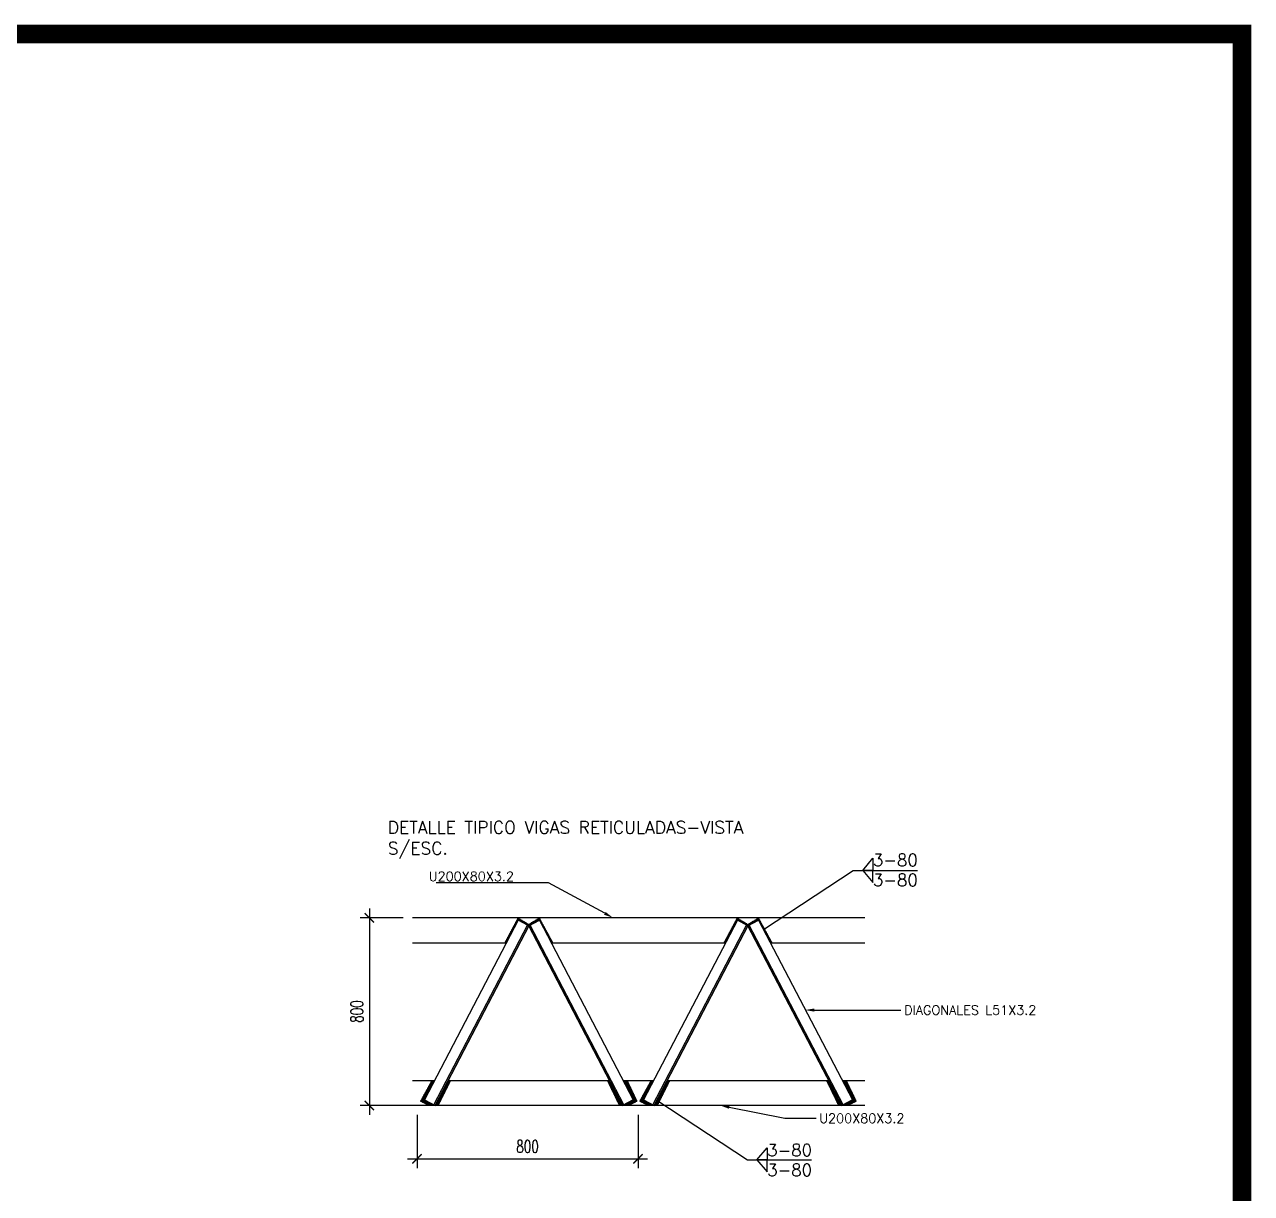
# Model space of a CAD drawing. Header units: metres. Extents: x 177 to 477, y -228 to -48.
# Drawn here: x 202.86 to 222.48, y -123 to -104.31 of the extents above; entities that cross this region are included whole.
import ezdxf
from ezdxf import colors
from ezdxf.entities.mleader import LeaderData, LeaderLine
from ezdxf.math import Vec2, Vec3

# ---------------------------------------------------------------- set-up
doc = ezdxf.new("R2010")
doc.units = ezdxf.units.M
doc.linetypes.add('DASHED2', pattern=[0.375, 0.25, -0.125])
doc.layers.add('AUX', color=11, linetype='DASHED2', lineweight=0, plot=False)
for name, color, linetype in [('CT-100-cota-01', 160, 'Continuous'), ('DIM', 4, 'Continuous'), ('DN-100-denominacion detalle 02', 12, 'Continuous'), ('EST-VISTA 2', 3, 'Continuous'), ('EST-VISTA 3', 1, 'Continuous'), ('TEXTO2', 160, 'Continuous'), ('TX-100-texto 02', 160, 'Continuous')]:
    doc.layers.add(name, color=color, linetype=linetype)
doc.layers.add('EST-HATCH', color=251, linetype='Continuous', lineweight=0)
doc.styles.add('COTAS', font='romans.shx', dxfattribs={"width": 0.7})
doc.styles.add('ROMANS', font='romans')
doc.dimstyles.new('COTA100', dxfattribs={"dimscale": 100, "dimtxt": 0.002, "dimasz": 0.0015, "dimexe": 0.0015, "dimexo": 0.0015, "dimgap": 0.001, "dimtad": 1, "dimrnd": 5e-08, "dimzin": 1, "dimdsep": 46, "dimtxsty": 'COTAS', "dimblk": 'ARCHTICK', "dimcen": 0.009, "dimdle": 0.0015, "dimclrd": 256, "dimclre": 2, "dimclrt": 256, "dimazin": 0, "dimtfac": 1, "dimtmove": 2, "dimatfit": 2, "dimldrblk": 'ARCHTICK', "dimfxl": 1, "dimtolj": 1, "dimtzin": 0, "dimlwd": -1, "dimlwe": -1, "dimarcsym": 0})
doc.dimstyles.new('DIM-10', dxfattribs={"dimtxt": 0.02, "dimasz": 0.02, "dimexe": 0.01, "dimexo": 0.01, "dimgap": 0.008, "dimtad": 1, "dimdec": 0, "dimlfac": 1000, "dimzin": 0, "dimdsep": 46, "dimtxsty": 'ROMANS', "dimcen": 0.003, "dimclrd": 256, "dimclre": 256, "dimclrt": 7, "dimadec": 0, "dimazin": 0, "dimtfac": 1, "dimtdec": 4, "dimtofl": 0, "dimtmove": 0, "dimatfit": 0, "dimfxl": 1, "dimtolj": 1, "dimtzin": 1, "dimarcsym": 0})

# ---------------------------------------------------------------- blocks, each defined once
blk = doc.blocks.new('_ArchTick')
at = {"color": 0, "const_width": 0.15}
blk.add_lwpolyline([(-0.5, -0.5), (0.5, 0.5)], dxfattribs=at)
blk = doc.blocks.new('*D464')
at = {"layer": 'CT-100-cota-01', "color": 2, "transparency": 16777216}
for p, q in [((209.139, -121.741), (209.139, -122.596)), ((212.673, -121.741), (212.673, -122.596))]:
    blk.add_line(p, q, dxfattribs=at)
at = {"layer": 'CT-100-cota-01', "transparency": 16777216}
blk.add_line((208.989, -122.446), (212.823, -122.446), dxfattribs=at)
at = {"layer": 'Defpoints', "color": 0, "transparency": 16777216}
for p in [(209.139, -121.591, 0), (212.673, -121.591), (212.673, -122.446)]:
    blk.add_point(p, dxfattribs=at)
at = {"layer": 'CT-100-cota-01', "transparency": 16777216, "xscale": 0.15, "yscale": 0.15, "zscale": 0.15, "rotation": 180}
blk.add_blockref('_ArchTick', (209.139, -122.446), dxfattribs=at)
at = {"layer": 'CT-100-cota-01', "transparency": 16777216, "xscale": 0.15, "yscale": 0.15, "zscale": 0.15}
blk.add_blockref('_ArchTick', (212.673, -122.446), dxfattribs=at)
at = {"layer": 'CT-100-cota-01', "transparency": 16777216, "insert": (210.906, -122.246), "char_height": 0.2, "attachment_point": 5, "style": 'COTAS'}
blk.add_mtext('\\A1;800', dxfattribs=at)
blk = doc.blocks.new('*D465')
at = {"layer": 'CT-100-cota-01', "transparency": 16777216}
blk.add_line((208.377, -118.441), (208.377, -121.741), dxfattribs=at)
at = {"layer": 'CT-100-cota-01', "color": 2, "transparency": 16777216}
for p, q in [((208.919, -118.591), (208.227, -118.591)), ((208.919, -121.591), (208.227, -121.591))]:
    blk.add_line(p, q, dxfattribs=at)
at = {"layer": 'Defpoints', "color": 0, "transparency": 16777216}
for p in [(209.069, -118.591), (208.377, -121.591), (209.069, -121.591, 0)]:
    blk.add_point(p, dxfattribs=at)
at = {"layer": 'CT-100-cota-01', "transparency": 16777216, "xscale": 0.15, "yscale": 0.15, "zscale": 0.15}
for p, rotation in [((208.377, -118.591), 90), ((208.377, -121.591), 270)]:
    blk.add_blockref('_ArchTick', p, dxfattribs=dict(at, rotation=rotation))
at = {"layer": 'CT-100-cota-01', "transparency": 16777216, "insert": (208.177, -120.091), "char_height": 0.2, "attachment_point": 5, "rotation": 90, "style": 'COTAS'}
blk.add_mtext('\\A1;800', dxfattribs=at)

msp = doc.modelspace()

# ---------------------------------------------------------------- hatches: boundary and pattern name
at = {"layer": 'EST-HATCH', "ltscale": 2}
h = msp.add_hatch(dxfattribs=at)
h.set_pattern_fill('_USER', color=256, scale=0.0075, pattern_type=0)
h.set_pattern_definition([(0, (-1157.885797, -268.9612065), (0, 0.0075), [])])
h.paths.add_polyline_path([(210.7568477, -118.595595), (210.7484724, -118.595595), (210.5384615, -118.9914584), (210.5686632, -118.9914584), (210.7595223, -118.6261544), (210.8991157, -118.7081004), (210.923807, -118.6936057)])
h.paths.add_polyline_path([(210.923807, -118.6936057), (210.8991157, -118.7081004), (210.923807, -118.722595), (210.9445043, -118.710445), (210.9484984, -118.7081004)])
h.paths.add_polyline_path([(211.0880917, -118.6261544), (211.2850898, -118.9914584), (211.3151793, -118.9914584), (211.0991416, -118.595595), (211.0907663, -118.595595), (210.923807, -118.6936057), (210.9484984, -118.7081004)])
h.paths.add_polyline_path([(210.964058, -118.7911618), (210.9945662, -118.849595), (210.9983603, -118.849595)], flags=17)
h.paths.add_polyline_path([(210.859792, -118.8454584), (210.910231, -118.7488512), (210.9093124, -118.7472864)], flags=17)
h.paths.add_polyline_path([(210.910231, -118.7488512), (210.9238771, -118.7227144), (210.923807, -118.722595), (210.9093124, -118.7472864)])
h = msp.add_hatch(dxfattribs=at)
h.set_pattern_fill('_USER', color=256, scale=0.0075, pattern_type=0)
h.set_pattern_definition([(0, (-1154.38135, -268.9612065), (0, 0.0075), [])])
h.paths.add_polyline_path([(214.261295, -118.595595), (214.2529197, -118.595595), (214.0429088, -118.9914584), (214.0731104, -118.9914584), (214.2639696, -118.6261544), (214.4035629, -118.7081004), (214.4282543, -118.6936057)])
h.paths.add_polyline_path([(214.4282543, -118.6936057), (214.4035629, -118.7081004), (214.4282543, -118.722595), (214.4489516, -118.710445), (214.4529456, -118.7081004)])
h.paths.add_polyline_path([(214.592539, -118.6261544), (214.789537, -118.9914584), (214.8196265, -118.9914584), (214.6035889, -118.595595), (214.5952136, -118.595595), (214.4282543, -118.6936057), (214.4529456, -118.7081004)])
h.paths.add_polyline_path([(214.4685052, -118.7911618), (214.4990135, -118.849595), (214.5028075, -118.849595)], flags=17)
h.paths.add_polyline_path([(214.3642393, -118.8454584), (214.4146782, -118.7488512), (214.4137596, -118.7472864)], flags=17)
h.paths.add_polyline_path([(214.4146782, -118.7488512), (214.4283244, -118.7227144), (214.4282543, -118.722595), (214.4137596, -118.7472864)])
h = msp.add_hatch(dxfattribs=at)
h.set_pattern_fill('_USER', color=256, scale=0.0075, pattern_type=0)
h.set_pattern_definition([(0, (-1166.4847206, -268.95707), (0, 0.0075), [])])
h.paths.add_polyline_path([(209.6820155, -121.1914465), (209.6349409, -121.1914484), (209.4260992, -121.5914484), (209.4288837, -121.5914484), (209.4825039, -121.5914484)])
h.paths.add_polyline_path([(209.2572301, -121.5032811), (209.4201034, -121.1913256), (209.3729154, -121.1913328), (209.1897665, -121.5244627), (209.318066, -121.5914484), (209.4260992, -121.5914484), (209.4048244, -121.5803407)])
h.paths.add_polyline_path([(212.662432, -121.5244627), (212.5027787, -121.1914347), (212.4321577, -121.1914454), (212.5949684, -121.5032811), (212.4260992, -121.5914484), (212.5341325, -121.5914484)])
h.paths.add_polyline_path([(212.2172054, -121.1913485), (212.175974, -121.1913501), (212.3696946, -121.5914484), (212.4260992, -121.5914484)])
h = msp.add_hatch(dxfattribs=at)
h.set_pattern_fill('_USER', color=256, scale=0.0075, pattern_type=0)
h.set_pattern_definition([(0, (-1162.980273, -268.95707), (0, 0.0075), [])])
h.paths.add_polyline_path([(213.1864628, -121.1914465), (213.1393882, -121.1914484), (212.9305465, -121.5914484), (212.9333309, -121.5914484), (212.9869511, -121.5914484)])
h.paths.add_polyline_path([(212.7616774, -121.5032811), (212.9245506, -121.1913256), (212.8773626, -121.1913328), (212.6942137, -121.5244627), (212.8225132, -121.5914484), (212.9305465, -121.5914484), (212.9092716, -121.5803407)])
h.paths.add_polyline_path([(216.1668792, -121.5244627), (216.0072259, -121.1914347), (215.9366049, -121.1914454), (216.0994156, -121.5032811), (215.9305465, -121.5914484), (216.0385798, -121.5914484)])
h.paths.add_polyline_path([(215.7216527, -121.1913485), (215.6804212, -121.1913501), (215.8741419, -121.5914484), (215.9305465, -121.5914484)])

# ---------------------------------------------------------------- linework, layer by layer
at = {"layer": 'AUX', "ltscale": 5, "const_width": 0.3}
msp.add_lwpolyline([(176.9638077, -104.4622722), (222.3309741, -104.4622722), (222.3309741, -137.3685895), (176.9638077, -137.3685895)], close=True, dxfattribs=at)
at = {"layer": 'DN-100-denominacion detalle 02'}
for p, q in [((216.1143575, -117.8331531, 0), (217.139476, -117.8331531, 0)), ((214.4227971, -122.4597841, 0), (215.4479156, -122.4597841, 0))]:
    msp.add_line(p, q, dxfattribs=at)
at = {"layer": 'DN-100-denominacion detalle 02', "elevation": 0}
for points in [[(216.4276951, -117.6411913), (216.4276951, -117.8331531), (216.2651708, -117.8331531)], [(216.4276951, -118.0251148), (216.4276951, -117.8331531), (216.2651708, -117.8331531)], [(214.7361347, -122.2678224), (214.7361347, -122.4597841), (214.5736104, -122.4597841)], [(214.7361347, -122.6517459), (214.7361347, -122.4597841), (214.5736104, -122.4597841)]]:
    msp.add_lwpolyline(points, close=True, dxfattribs=at)
at = {"layer": 'EST-VISTA 2'}
for points in [[(209.4260992, -121.5914484), (209.4048244, -121.5803407), (210.9048244, -118.7073507), (210.9260992, -118.7184584)], [(212.4260992, -121.5914484), (212.4473741, -121.5803407), (210.9473741, -118.7073507), (210.9260992, -118.7184584)]]:
    msp.add_lwpolyline(points, close=True, dxfattribs=at)
at = {"layer": 'EST-VISTA 2', "elevation": 0}
for points in [[(212.9305465, -121.5914484), (212.9092716, -121.5803407), (214.4092716, -118.7073507), (214.4305465, -118.7184584)], [(215.9305465, -121.5914484), (215.9518213, -121.5803407), (214.4518213, -118.7073507), (214.4305465, -118.7184584)]]:
    msp.add_lwpolyline(points, close=True, dxfattribs=at)
at = {"layer": 'EST-VISTA 3', "color": 252}
for p, q in [((213.0672692, -118.5914584), (209.0688942, -118.5914584)), ((216.2983796, -118.5914584, 0), (212.7044235, -118.5914584, 0)), ((209.0688942, -118.9914584), (210.5686632, -118.9914584)), ((211.2835353, -118.9914584, -0.0000001), (212.841927, -118.9914584, 0.0000002)), ((212.7044235, -118.9914584, 0), (214.0731104, -118.9914584, 0)), ((214.7879826, -118.9914584, -0.0000001), (216.2983796, -118.9914584, 0.0000002)), ((209.0688942, -121.1913792, 0), (209.4201034, -121.1913256, 0)), ((209.6349409, -121.1914484, 0), (212.2172054, -121.1913485)), ((212.4321497, -121.1914302, 0), (212.9245353, -121.191355, 0)), ((212.4321577, -121.1914454, 0), (212.9245273, -121.1913703, 0)), ((213.1123776, -121.1913264, 0), (213.1172487, -121.1913256, 0)), ((213.1393882, -121.1914484, 0), (215.7216527, -121.1913485, 0)), ((215.9366049, -121.1914454, 0), (216.2983796, -121.1913902, 0)), ((213.0672692, -121.5914484), (208.7700188, -121.5914484, 0)), ((216.2983796, -121.5914484, 0), (212.2744661, -121.5914484, 0))]:
    msp.add_line(p, q, dxfattribs=at)
at = {"layer": 'EST-VISTA 3'}
for points in [[(210.7572301, -118.6302911), (209.2572301, -121.5032811), (209.4260992, -121.5914484), (210.9260992, -118.7184584)], [(212.4260992, -121.5914484), (210.9260992, -118.7184584), (211.0949684, -118.6302911), (212.5949684, -121.5032811)]]:
    msp.add_lwpolyline(points, close=True, dxfattribs=at)
at = {"layer": 'EST-VISTA 3', "elevation": 0}
for points in [[(214.2616774, -118.6302911), (212.7616774, -121.5032811), (212.9305465, -121.5914484), (214.4305465, -118.7184584)], [(215.9305465, -121.5914484), (214.4305465, -118.7184584), (214.5994156, -118.6302911), (216.0994156, -121.5032811)]]:
    msp.add_lwpolyline(points, close=True, dxfattribs=at)

# ---------------------------------------------------------------- texts
at = {"layer": 'DIM', "color": 7, "char_height": 0.19460156, "style": 'ROMANS'}
for insert, attachment_point in [((216.2957181, -117.7663157, 0.074672), 7), ((216.2957181, -118.083879, 0.074672), 7), ((214.6041577, -122.2090581, 0.074672), 1), ((214.6041577, -122.5266215, 0.074672), 1)]:
    msp.add_mtext(' 3-80', dxfattribs=dict(at, insert=insert, attachment_point=attachment_point))
at = {"layer": 'TX-100-texto 02', "insert": (208.6714666, -117.0467965), "char_height": 0.2, "width": 36.016907656, "attachment_point": 1, "style": 'ROMANS'}
msp.add_mtext('DETALLE TIPICO VIGAS RETICULADAS-VISTA\\PS/ESC.', dxfattribs=at)

# ---------------------------------------------------------------- dimensions: what is measured, and where the dimension line sits
at = {"layer": 'CT-100-cota-01'}
dim = msp.add_linear_dim(base=(208.3766597, -121.5914484), p1=(209.0688942, -118.5914584), p2=(209.0688942, -121.5914484, 0), angle=90, text='800', dimstyle='COTA100', dxfattribs=at)
dim.commit()
dim.dimension.update_dxf_attribs({"geometry": '*D465', "text_midpoint": (208.1766597, -120.0914534)})
dim = msp.add_linear_dim(base=(212.6729551, -122.4457668), p1=(209.1391136, -121.5914484, 0), p2=(212.6729551, -121.5914484), text='800', dimstyle='COTA100', dxfattribs=at)
dim.commit()
dim.dimension.update_dxf_attribs({"geometry": '*D464', "text_midpoint": (210.9060343, -122.2457668)})

# ---------------------------------------------------------------- leaders
at = {"layer": 'DN-100-denominacion detalle 02'}
for points in [[(214.6777304, -118.7802895, 0), (216.1143575, -117.8331531, 0)], [(212.9733627, -121.5059609, 0), (214.4227971, -122.4597841, 0)]]:
    msp.add_leader(points, dimstyle='DIM-10', dxfattribs=at)
at = {"layer": 'TEXTO2'}
ml = msp.add_multileader_mtext('Standard', dxfattribs=at)
ml.set_content('U200X80X3.2', color=256, style='ROMANS')
ml.set_leader_properties(color=256, linetype='ByLayer', lineweight=-1)
ml.build(insert=Vec2(0, 0))
ml.multileader.update_dxf_attribs({"text_right_attachment_type": 6, "dogleg_length": 0.1, "arrow_head_size": 0.15})
ctx = ml.context
ctx.base_point, ctx.char_height, ctx.arrow_head_size, ctx.landing_gap_size, ctx.plane_origin = Vec3(209.1745728, -117.9304533, 0.0000002), 0.15, 0.15, 0.05, Vec3(212.2729448, -118.8059846, 0.0000002)
ctx.right_attachment, ctx.text_align_type = 6, 2
notes = []
notes.append((ctx, [(0, (1, 1, 0), (211.2388586, -118.0354533, 0.0000002), (-1, 0), 0.5, [(0, [(212.2729448, -118.5914584, 0.0000002)], 0, [])])]))
ctx.mtext.insert, ctx.mtext.alignment, ctx.mtext.flow_direction = Vec3(210.6888586, -117.8554533, 0.0000002), 3, 5
ml = msp.add_multileader_mtext('Standard', dxfattribs=at)
ml.set_content('DIAGONALES L51X3.2', color=256, style='ROMANS')
ml.set_leader_properties(color=256, linetype='ByLayer', lineweight=-1)
ml.build(insert=Vec2(0, 0))
ml.multileader.update_dxf_attribs({"text_right_attachment_type": 6, "dogleg_length": 0.1, "arrow_head_size": 0.15})
ctx = ml.context
ctx.base_point, ctx.char_height, ctx.arrow_head_size, ctx.landing_gap_size, ctx.plane_origin = Vec3(216.8768883, -120.0668956, 0.0000002), 0.15, 0.15, 0.05, Vec3(215.342802, -120.0493624, 0.0000002)
ctx.right_attachment = 6
notes.append((ctx, [(0, (1, 1, 0), (216.3768883, -120.0668956, 0.0000002), (1, 0), 0.5, [(0, [(215.342802, -120.0667861, 0.0000002)], 0, [])])]))
ctx.mtext.insert, ctx.mtext.flow_direction = Vec3(216.9268883, -119.9918956, 0.0000002), 5
ml = msp.add_multileader_mtext('Standard', dxfattribs=at)
ml.set_content('U200X80X3.2', color=256, style='ROMANS')
ml.set_leader_properties(color=256, linetype='ByLayer', lineweight=-1)
ml.build(insert=Vec2(0, 0))
ml.multileader.update_dxf_attribs({"text_right_attachment_type": 6, "dogleg_length": 0.1, "arrow_head_size": 0.15})
ctx = ml.context
ctx.base_point, ctx.char_height, ctx.arrow_head_size, ctx.landing_gap_size, ctx.plane_origin = Vec3(215.5192932, -121.7973427, 0.0000002), 0.15, 0.15, 0.05, Vec3(213.9852069, -121.5740247, 0.0000002)
ctx.right_attachment = 6
notes.append((ctx, [(0, (1, 1, 0), (215.0192932, -121.7973427, 0.0000002), (1, 0), 0.5, [(0, [(213.9852069, -121.5914484, 0.0000002)], 0, [])])]))
ctx.mtext.insert, ctx.mtext.flow_direction = Vec3(215.5692932, -121.7223427, 0.0000002), 5
for ctx, leaders in notes:
    for number, flags, end, landing, length, lines in leaders:
        leader = LeaderData()
        leader.index, (leader.has_last_leader_line, leader.has_dogleg_vector, leader.attachment_direction) = number, flags
        leader.last_leader_point, leader.dogleg_vector, leader.dogleg_length = Vec3(end), Vec3(landing), length
        for number, points, colour, breaks in lines:
            line = LeaderLine()
            line.index, line.vertices, line.color, line.breaks = number, Vec3.list(points), colors.encode_raw_color(colour), breaks
            leader.lines.append(line)
        ctx.leaders.append(leader)

doc.saveas('drawing.dxf')
